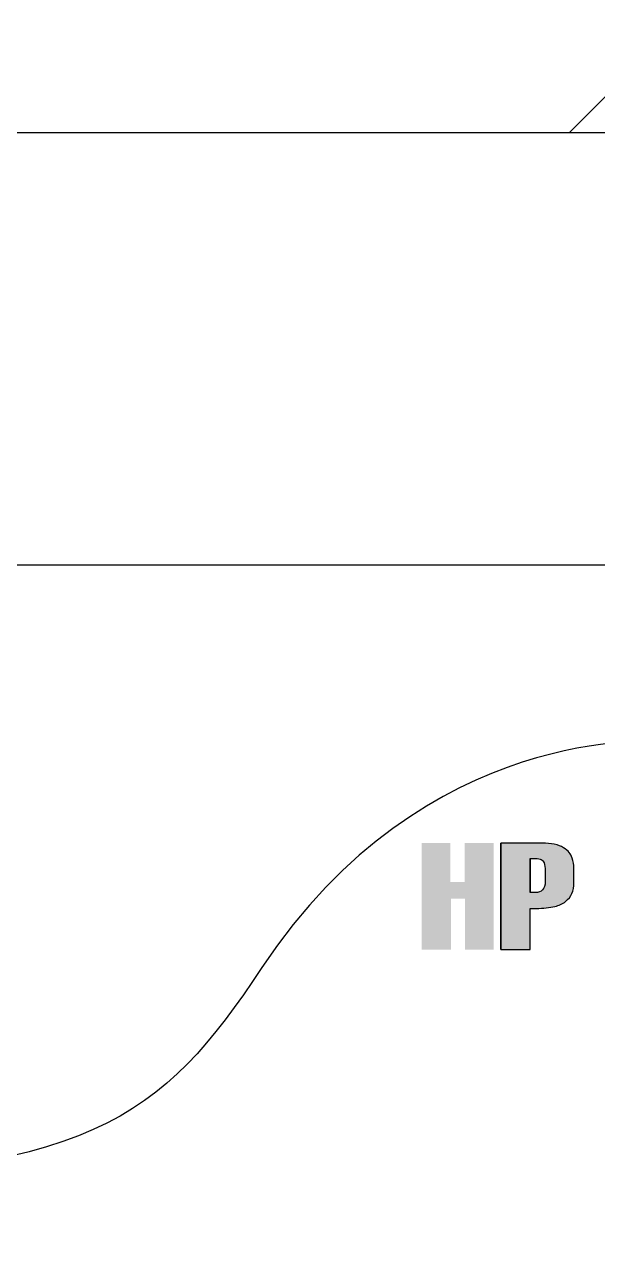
# Model space of a CAD drawing. Header units: millimetres. Extents: x -180913 to 13185, y -18310 to 9270.
# Drawn here: x 5823.3 to 5891, y 3853.8 to 3998.3 of the extents above; entities that cross this region are included whole.
import ezdxf

# ---------------------------------------------------------------- set-up
doc = ezdxf.new("R2010")
doc.units = ezdxf.units.MM
doc.header["$MEASUREMENT"] = 0
doc.layers.get('0').update_dxf_attribs({"lineweight": 25})
doc.layers.add('D', color=3, linetype='Continuous', lineweight=13)

msp = doc.modelspace()

# ---------------------------------------------------------------- hatches: boundary and pattern name
h = msp.add_hatch(color=256)
edge = h.paths.add_edge_path()
edge.add_spline(control_points=[(5870.217, 3889.199), (5870.217, 3889.199), (5870.217, 3901.756), (5870.217, 3901.756)], knot_values=[0, 0, 0, 0, 0.0833333, 0.0833333, 0.0833333, 0.0833333], degree=3, periodic=0)
edge.add_spline(control_points=[(5870.217, 3901.756), (5870.217, 3901.756), (5873.593, 3901.756), (5873.593, 3901.756)], knot_values=[0.0833333, 0.0833333, 0.0833333, 0.0833333, 0.1666667, 0.1666667, 0.1666667, 0.1666667], degree=3, periodic=0)
edge.add_spline(control_points=[(5873.593, 3901.756), (5873.593, 3901.756), (5873.593, 3897.183), (5873.593, 3897.183)], knot_values=[0.1666667, 0.1666667, 0.1666667, 0.1666667, 0.25, 0.25, 0.25, 0.25], degree=3, periodic=0)
edge.add_spline(control_points=[(5873.593, 3897.183), (5873.593, 3897.183), (5875.296, 3897.183), (5875.296, 3897.183)], knot_values=[0.25, 0.25, 0.25, 0.25, 0.3333333, 0.3333333, 0.3333333, 0.3333333], degree=3, periodic=0)
edge.add_spline(control_points=[(5875.296, 3897.183), (5875.296, 3897.183), (5875.296, 3901.756), (5875.296, 3901.756)], knot_values=[0.3333333, 0.3333333, 0.3333333, 0.3333333, 0.4166667, 0.4166667, 0.4166667, 0.4166667], degree=3, periodic=0)
edge.add_spline(control_points=[(5875.296, 3901.756), (5875.296, 3901.756), (5878.713, 3901.756), (5878.713, 3901.756)], knot_values=[0.4166667, 0.4166667, 0.4166667, 0.4166667, 0.5, 0.5, 0.5, 0.5], degree=3, periodic=0)
edge.add_spline(control_points=[(5878.713, 3901.756), (5878.713, 3901.756), (5878.713, 3889.199), (5878.713, 3889.199)], knot_values=[0.5, 0.5, 0.5, 0.5, 0.5833333, 0.5833333, 0.5833333, 0.5833333], degree=3, periodic=0)
edge.add_spline(control_points=[(5878.713, 3889.199), (5878.713, 3889.199), (5875.316, 3889.199), (5875.316, 3889.199)], knot_values=[0.5833333, 0.5833333, 0.5833333, 0.5833333, 0.6666667, 0.6666667, 0.6666667, 0.6666667], degree=3, periodic=0)
edge.add_spline(control_points=[(5875.316, 3889.199), (5875.316, 3889.199), (5875.316, 3895.202), (5875.316, 3895.202)], knot_values=[0.6666667, 0.6666667, 0.6666667, 0.6666667, 0.75, 0.75, 0.75, 0.75], degree=3, periodic=0)
edge.add_spline(control_points=[(5875.316, 3895.202), (5875.316, 3895.202), (5873.663, 3895.202), (5873.663, 3895.202)], knot_values=[0.75, 0.75, 0.75, 0.75, 0.8333333, 0.8333333, 0.8333333, 0.8333333], degree=3, periodic=0)
edge.add_spline(control_points=[(5873.663, 3895.202), (5873.663, 3895.202), (5873.663, 3889.199), (5873.663, 3889.199)], knot_values=[0.8333333, 0.8333333, 0.8333333, 0.8333333, 0.9166667, 0.9166667, 0.9166667, 0.9166667], degree=3, periodic=0)
edge.add_spline(control_points=[(5873.663, 3889.199), (5873.663, 3889.199), (5870.217, 3889.199), (5870.217, 3889.199)], knot_values=[0.9166667, 0.9166667, 0.9166667, 0.9166667, 1, 1, 1, 1], degree=3, periodic=0)
h = msp.add_hatch(color=256)
edge = h.paths.add_edge_path(flags=16)
edge.add_spline(control_points=[(5883.015, 3895.917), (5883.015, 3895.917), (5883.015, 3899.939), (5883.015, 3899.939), (5883.015, 3899.939), (5883.015, 3899.939), (5883.673, 3899.939), (5883.673, 3899.939), (5883.673, 3899.939), (5883.938, 3899.939), (5884.154, 3899.897), (5884.32, 3899.814), (5884.32, 3899.814), (5884.486, 3899.73), (5884.599, 3899.603), (5884.659, 3899.431), (5884.659, 3899.431), (5884.745, 3899.184), (5884.788, 3898.862), (5884.788, 3898.466), (5884.788, 3898.466), (5884.788, 3898.466), (5884.788, 3897.2), (5884.788, 3897.2), (5884.788, 3897.2), (5884.788, 3896.769), (5884.682, 3896.448), (5884.469, 3896.235), (5884.469, 3896.235), (5884.257, 3896.023), (5883.978, 3895.917), (5883.633, 3895.917)], knot_values=[-1, -1, -1, -1, -0.9, -0.9, -0.9, -0.9, -0.8, -0.8, -0.8, -0.8, -0.7, -0.7, -0.7, -0.7, -0.6, -0.6, -0.6, -0.6, -0.5, -0.5, -0.5, -0.5, -0.4, -0.4, -0.4, -0.4, -0.3, -0.3, -0.3, -0.3, -0.2, -0.2, -0.2, -0.2], degree=3, periodic=0)
edge.add_spline(control_points=[(5883.633, 3895.917), (5883.633, 3895.917), (5883.633, 3895.917), (5883.633, 3895.917), (5883.633, 3895.917), (5883.633, 3895.917), (5883.015, 3895.917), (5883.015, 3895.917)], knot_values=[-0.2, -0.2, -0.2, -0.2, -0.1, -0.1, -0.1, -0.1, 0, 0, 0, 0], degree=3, periodic=0)
edge = h.paths.add_edge_path()
edge.add_spline(control_points=[(5879.569, 3901.756), (5879.569, 3901.756), (5879.569, 3889.199), (5879.569, 3889.199), (5879.569, 3889.199), (5879.569, 3889.199), (5883.015, 3889.199), (5883.015, 3889.199), (5883.015, 3889.199), (5883.015, 3889.199), (5883.015, 3894.056), (5883.015, 3894.056), (5883.015, 3894.056), (5883.015, 3894.056), (5883.722, 3894.056), (5883.722, 3894.056), (5883.722, 3894.056), (5884.572, 3894.056), (5885.313, 3894.131), (5885.943, 3894.28), (5885.943, 3894.28), (5886.421, 3894.389), (5886.838, 3894.584), (5887.193, 3894.866), (5887.193, 3894.866), (5887.549, 3895.147), (5887.802, 3895.464), (5887.955, 3895.818), (5887.955, 3895.818), (5888.108, 3896.171), (5888.184, 3896.611), (5888.184, 3897.14), (5888.184, 3897.14), (5888.184, 3897.14), (5888.184, 3898.776), (5888.184, 3898.776), (5888.184, 3898.776), (5888.184, 3899.212), (5888.115, 3899.617), (5887.975, 3899.99), (5887.975, 3899.99), (5887.876, 3900.26), (5887.763, 3900.473), (5887.637, 3900.628), (5887.637, 3900.628), (5887.464, 3900.846), (5887.236, 3901.041), (5886.954, 3901.213), (5886.954, 3901.213), (5886.672, 3901.386), (5886.31, 3901.519), (5885.869, 3901.614), (5885.869, 3901.614), (5885.427, 3901.709), (5884.964, 3901.756), (5884.479, 3901.756), (5884.479, 3901.756), (5884.479, 3901.756), (5884.479, 3901.756), (5884.479, 3901.756)], knot_values=[-1, -1, -1, -1, -0.9375, -0.9375, -0.9375, -0.9375, -0.875, -0.875, -0.875, -0.875, -0.8125, -0.8125, -0.8125, -0.8125, -0.75, -0.75, -0.75, -0.75, -0.6875, -0.6875, -0.6875, -0.6875, -0.625, -0.625, -0.625, -0.625, -0.5625, -0.5625, -0.5625, -0.5625, -0.5, -0.5, -0.5, -0.5, -0.4375, -0.4375, -0.4375, -0.4375, -0.375, -0.375, -0.375, -0.375, -0.3125, -0.3125, -0.3125, -0.3125, -0.25, -0.25, -0.25, -0.25, -0.1875, -0.1875, -0.1875, -0.1875, -0.125, -0.125, -0.125, -0.125, -0.1249992, -0.1249992, -0.1249992, -0.1249992], degree=3, periodic=0)
edge.add_spline(control_points=[(5884.479, 3901.756), (5884.479, 3901.756), (5884.479, 3901.756), (5884.479, 3901.756), (5884.479, 3901.756), (5884.479, 3901.756), (5879.569, 3901.756), (5879.569, 3901.756)], knot_values=[-0.1249992, -0.1249992, -0.1249992, -0.1249992, -0.0625, -0.0625, -0.0625, -0.0625, 0, 0, 0, 0], degree=3, periodic=0)
at = {"layer": 'D', "ltscale": 30}
h = msp.add_hatch(dxfattribs=at)
h.set_pattern_fill('ANSI31', color=256, scale=500, style=0)
h.set_pattern_definition([(45, (223369.664, 22505.405), (-44.194174, 44.194174), [])])
h.paths.add_polyline_path([(4832.308, 3972.488), (4832.308, 4885.554), (7332.308, 4885.554), (7332.308, 3972.488), (6663.093, 3972.488), (6663.093, 2185.554), (6532.308, 2185.554), (6532.308, 3985.554), (5632.308, 3985.554), (5632.308, 2185.554), (5501.524, 2185.554), (5501.524, 3972.488)])

# ---------------------------------------------------------------- linework, layer by layer
msp.add_line((5632.308, 3985.554), (6532.308, 3985.554))
msp.add_lwpolyline([(5707.308, 3714.554), (6457.308, 3714.554), (6457.308, 3934.554), (5707.308, 3934.554), (5707.308, 3714.554)], close=True)
at = {"color": 0}
msp.add_open_spline([(5898.318, 3913.725), (5898.318, 3913.725), (5870.625, 3916.102), (5851.345, 3887.074)], degree=3, dxfattribs=at)
at = {"lineweight": 5}
for points, knots in [([(5879.569, 3901.756), (5879.569, 3901.756), (5884.479, 3901.756), (5884.479, 3901.756), (5884.479, 3901.756), (5884.479, 3901.756), (5884.479, 3901.756), (5884.479, 3901.756), (5884.479, 3901.756), (5884.964, 3901.756), (5885.427, 3901.709), (5885.869, 3901.614), (5885.869, 3901.614), (5886.31, 3901.519), (5886.672, 3901.386), (5886.954, 3901.213), (5886.954, 3901.213), (5887.236, 3901.041), (5887.464, 3900.846), (5887.637, 3900.628), (5887.637, 3900.628), (5887.763, 3900.473), (5887.876, 3900.26), (5887.975, 3899.99), (5887.975, 3899.99), (5888.115, 3899.617), (5888.184, 3899.212), (5888.184, 3898.776), (5888.184, 3898.776), (5888.184, 3898.776), (5888.184, 3897.14), (5888.184, 3897.14), (5888.184, 3897.14), (5888.184, 3896.611), (5888.108, 3896.171), (5887.955, 3895.818), (5887.955, 3895.818), (5887.802, 3895.464), (5887.549, 3895.147), (5887.193, 3894.866), (5887.193, 3894.866), (5886.838, 3894.584), (5886.421, 3894.389), (5885.943, 3894.28), (5885.943, 3894.28), (5885.313, 3894.131), (5884.572, 3894.056), (5883.722, 3894.056), (5883.722, 3894.056), (5883.722, 3894.056), (5883.015, 3894.056), (5883.015, 3894.056), (5883.015, 3894.056), (5883.015, 3894.056), (5883.015, 3889.199), (5883.015, 3889.199), (5883.015, 3889.199), (5883.015, 3889.199), (5879.569, 3889.199), (5879.569, 3889.199)], [0, 0, 0, 0, 0.0666667, 0.0666667, 0.0666667, 0.0666667, 0.1333333, 0.1333333, 0.1333333, 0.1333333, 0.2, 0.2, 0.2, 0.2, 0.2666667, 0.2666667, 0.2666667, 0.2666667, 0.3333333, 0.3333333, 0.3333333, 0.3333333, 0.4, 0.4, 0.4, 0.4, 0.4666667, 0.4666667, 0.4666667, 0.4666667, 0.5333333, 0.5333333, 0.5333333, 0.5333333, 0.6, 0.6, 0.6, 0.6, 0.6666667, 0.6666667, 0.6666667, 0.6666667, 0.7333333, 0.7333333, 0.7333333, 0.7333333, 0.8, 0.8, 0.8, 0.8, 0.8666667, 0.8666667, 0.8666667, 0.8666667, 0.9333333, 0.9333333, 0.9333333, 0.9333333, 1, 1, 1, 1]), ([(5883.015, 3895.917), (5883.015, 3895.917), (5883.633, 3895.917), (5883.633, 3895.917), (5883.633, 3895.917), (5883.633, 3895.917), (5883.633, 3895.917), (5883.633, 3895.917), (5883.633, 3895.917), (5883.978, 3895.917), (5884.257, 3896.023), (5884.469, 3896.235), (5884.469, 3896.235), (5884.682, 3896.448), (5884.788, 3896.769), (5884.788, 3897.2), (5884.788, 3897.2), (5884.788, 3897.2), (5884.788, 3898.466), (5884.788, 3898.466), (5884.788, 3898.466), (5884.788, 3898.862), (5884.745, 3899.184), (5884.659, 3899.431), (5884.659, 3899.431), (5884.599, 3899.603), (5884.486, 3899.73), (5884.32, 3899.814), (5884.32, 3899.814), (5884.154, 3899.897), (5883.938, 3899.939), (5883.673, 3899.939), (5883.673, 3899.939), (5883.673, 3899.939), (5883.015, 3899.939), (5883.015, 3899.939)], [0, 0, 0, 0, 0.1111111, 0.1111111, 0.1111111, 0.1111111, 0.2222222, 0.2222222, 0.2222222, 0.2222222, 0.3333333, 0.3333333, 0.3333333, 0.3333333, 0.4444444, 0.4444444, 0.4444444, 0.4444444, 0.5555556, 0.5555556, 0.5555556, 0.5555556, 0.6666667, 0.6666667, 0.6666667, 0.6666667, 0.7777778, 0.7777778, 0.7777778, 0.7777778, 0.8888889, 0.8888889, 0.8888889, 0.8888889, 1, 1, 1, 1])]:
    msp.add_open_spline(points, degree=3, knots=knots, dxfattribs=at)
for points in [[(5879.569, 3889.199), (5879.569, 3889.199), (5879.569, 3901.756), (5879.569, 3901.756)], [(5883.015, 3899.939), (5883.015, 3899.939), (5883.015, 3895.917), (5883.015, 3895.917)]]:
    msp.add_open_spline(points, degree=3, dxfattribs=at)
for points, knots in [([(5879.569, 3901.756), (5879.569, 3901.756), (5884.479, 3901.756), (5884.479, 3901.756), (5884.479, 3901.756), (5884.479, 3901.756), (5884.479, 3901.756), (5884.479, 3901.756), (5884.479, 3901.756), (5884.964, 3901.756), (5885.427, 3901.709), (5885.869, 3901.614), (5885.869, 3901.614), (5886.31, 3901.519), (5886.672, 3901.386), (5886.954, 3901.213), (5886.954, 3901.213), (5887.236, 3901.041), (5887.464, 3900.846), (5887.637, 3900.628), (5887.637, 3900.628), (5887.763, 3900.473), (5887.876, 3900.26), (5887.975, 3899.99), (5887.975, 3899.99), (5888.115, 3899.617), (5888.184, 3899.212), (5888.184, 3898.776), (5888.184, 3898.776), (5888.184, 3898.776), (5888.184, 3897.14), (5888.184, 3897.14), (5888.184, 3897.14), (5888.184, 3896.611), (5888.108, 3896.171), (5887.955, 3895.818), (5887.955, 3895.818), (5887.802, 3895.464), (5887.549, 3895.147), (5887.193, 3894.866), (5887.193, 3894.866), (5886.838, 3894.584), (5886.421, 3894.389), (5885.943, 3894.28), (5885.943, 3894.28), (5885.313, 3894.131), (5884.572, 3894.056), (5883.722, 3894.056), (5883.722, 3894.056), (5883.722, 3894.056), (5883.015, 3894.056), (5883.015, 3894.056), (5883.015, 3894.056), (5883.015, 3894.056), (5883.015, 3889.199), (5883.015, 3889.199), (5883.015, 3889.199), (5883.015, 3889.199), (5879.569, 3889.199), (5879.569, 3889.199), (5879.569, 3889.199), (5879.569, 3889.199), (5879.569, 3901.756), (5879.569, 3901.756)], [0, 0, 0, 0, 0.0625, 0.0625, 0.0625, 0.0625, 0.125, 0.125, 0.125, 0.125, 0.1875, 0.1875, 0.1875, 0.1875, 0.25, 0.25, 0.25, 0.25, 0.3125, 0.3125, 0.3125, 0.3125, 0.375, 0.375, 0.375, 0.375, 0.4375, 0.4375, 0.4375, 0.4375, 0.5, 0.5, 0.5, 0.5, 0.5625, 0.5625, 0.5625, 0.5625, 0.625, 0.625, 0.625, 0.625, 0.6875, 0.6875, 0.6875, 0.6875, 0.75, 0.75, 0.75, 0.75, 0.8125, 0.8125, 0.8125, 0.8125, 0.875, 0.875, 0.875, 0.875, 0.9375, 0.9375, 0.9375, 0.9375, 1, 1, 1, 1]), ([(5883.015, 3895.917), (5883.015, 3895.917), (5883.633, 3895.917), (5883.633, 3895.917), (5883.633, 3895.917), (5883.633, 3895.917), (5883.633, 3895.917), (5883.633, 3895.917), (5883.633, 3895.917), (5883.978, 3895.917), (5884.257, 3896.023), (5884.469, 3896.235), (5884.469, 3896.235), (5884.682, 3896.448), (5884.788, 3896.769), (5884.788, 3897.2), (5884.788, 3897.2), (5884.788, 3897.2), (5884.788, 3898.466), (5884.788, 3898.466), (5884.788, 3898.466), (5884.788, 3898.862), (5884.745, 3899.184), (5884.659, 3899.431), (5884.659, 3899.431), (5884.599, 3899.603), (5884.486, 3899.73), (5884.32, 3899.814), (5884.32, 3899.814), (5884.154, 3899.897), (5883.938, 3899.939), (5883.673, 3899.939), (5883.673, 3899.939), (5883.673, 3899.939), (5883.015, 3899.939), (5883.015, 3899.939), (5883.015, 3899.939), (5883.015, 3899.939), (5883.015, 3895.917), (5883.015, 3895.917)], [0, 0, 0, 0, 0.1, 0.1, 0.1, 0.1, 0.2, 0.2, 0.2, 0.2, 0.3, 0.3, 0.3, 0.3, 0.4, 0.4, 0.4, 0.4, 0.5, 0.5, 0.5, 0.5, 0.6, 0.6, 0.6, 0.6, 0.7, 0.7, 0.7, 0.7, 0.8, 0.8, 0.8, 0.8, 0.9, 0.9, 0.9, 0.9, 1, 1, 1, 1])]:
    msp.add_open_spline(points, degree=3, knots=knots)
for points in [[(5879.569, 3889.199), (5879.569, 3889.199), (5879.569, 3901.756), (5879.569, 3901.756)], [(5883.015, 3899.939), (5883.015, 3899.939), (5883.015, 3895.917), (5883.015, 3895.917)]]:
    msp.add_open_spline(points, degree=3)
at = {"color": 0}
msp.add_open_spline([(5851.345, 3887.074), (5839.571, 3869.335), (5831.107, 3862.137), (5787.913, 3862.137), (5787.913, 3862.137), (5787.913, 3862.137), (5707.308, 3862.137), (5707.308, 3862.137)], degree=3, knots=[0.57142857, 0.57142857, 0.57142857, 0.57142857, 0.71428571, 0.71428571, 0.71428571, 0.71428571, 0.85714286, 0.85714286, 0.85714286, 0.85714286], dxfattribs=at)

doc.saveas('drawing.dxf')
